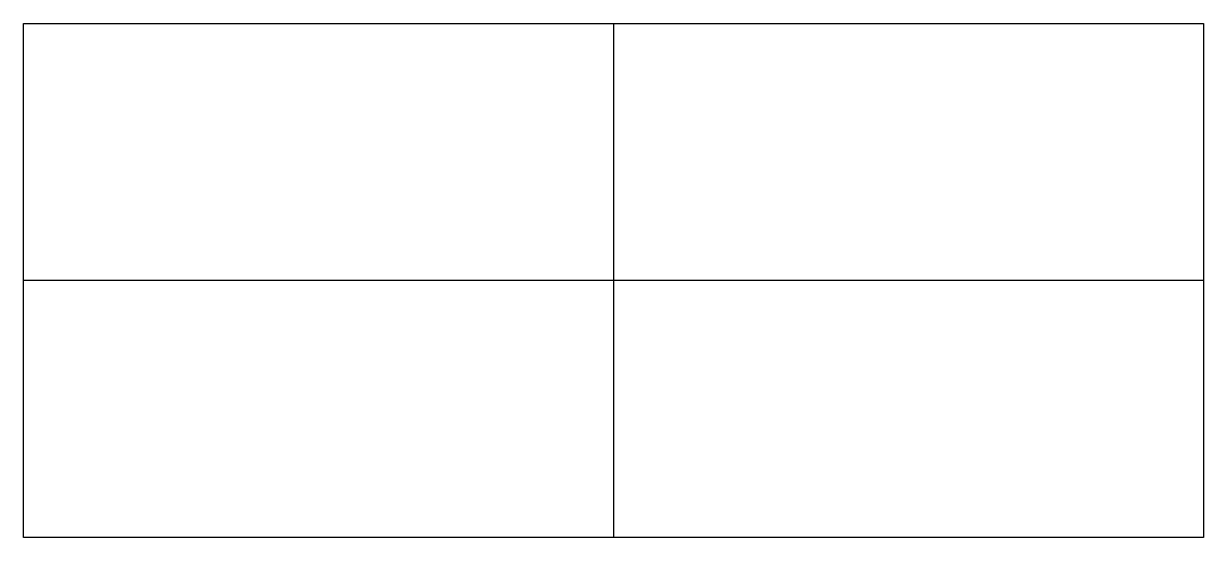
# Model space of a CAD drawing. Header units: millimetres. Extents: x -9 to 219, y -66 to 33.
import ezdxf

# ---------------------------------------------------------------- set-up
doc = ezdxf.new("R2010")
doc.units = ezdxf.units.MM
doc.layers.add('pcb ref', color=141, linetype='Continuous')

msp = doc.modelspace()

# ---------------------------------------------------------------- linework, layer by layer
at = {"layer": 'pcb ref'}
for p, q in [((104.775175, 33.02), (104.775175, -66.15016)), ((218.55035, -16.56508), (-9, -16.56508))]:
    msp.add_line(p, q, dxfattribs=at)
msp.add_lwpolyline([(-9, 33.02), (218.55035, 33.02), (218.55035, -66.15016), (-9, -66.15016)], close=True, dxfattribs=at)

doc.saveas('drawing.dxf')
